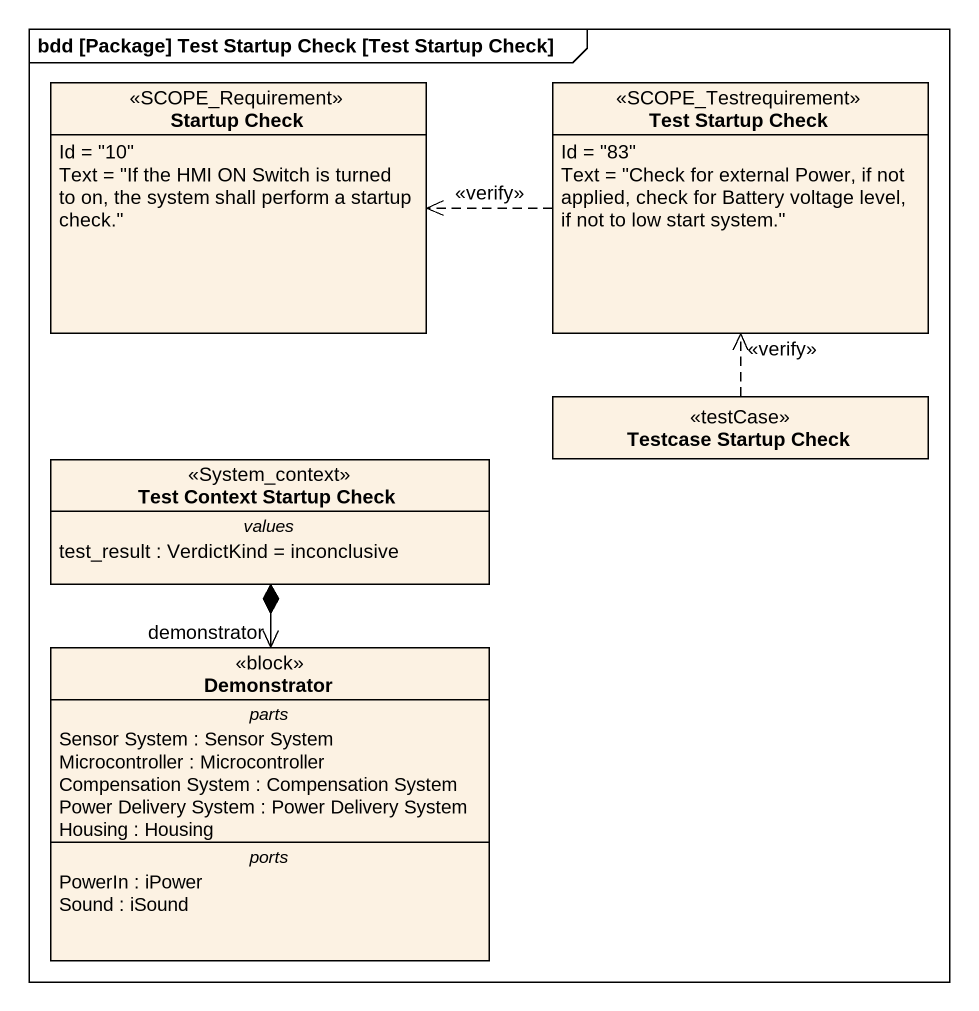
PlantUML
@startuml
mainframe bdd [Package] Test Startup Check [Test Startup Check]
hide circle
hide empty members
class "Startup Check" as Startup_Check <<SCOPE_Requirement>> {
  Id = "10"
  Text = "If the HMI ON Switch is turned to on, the system shall perform a startup check."
}
class "Test Startup Check" as Test_Startup_Check <<SCOPE_Testrequirement>> {
  Id = "83"
  Text = "Check for external Power, if not applied, check for Battery voltage level, if not to low start system."
}
class "Testcase Startup Check" as Testcase_Startup_Check <<testCase>>
class "Test Context Startup Check" as Test_Context_Startup_Check <<System_context>> {
  -- values --
  test_result : VerdictKind = inconclusive
}
class Demonstrator <<block>> {
  -- parts --
  Sensor System : Sensor System
  Microcontroller : Microcontroller
  Compensation System : Compensation System
  Power Delivery System : Power Delivery System
  Housing : Housing
  -- ports --
  PowerIn : iPower
  Sound : iSound
}
Test_Startup_Check .left.> Startup_Check : <<verify>>
Testcase_Startup_Check .up.> Test_Startup_Check : <<verify>>
Test_Context_Startup_Check *--> "demonstrator" Demonstrator
@enduml
